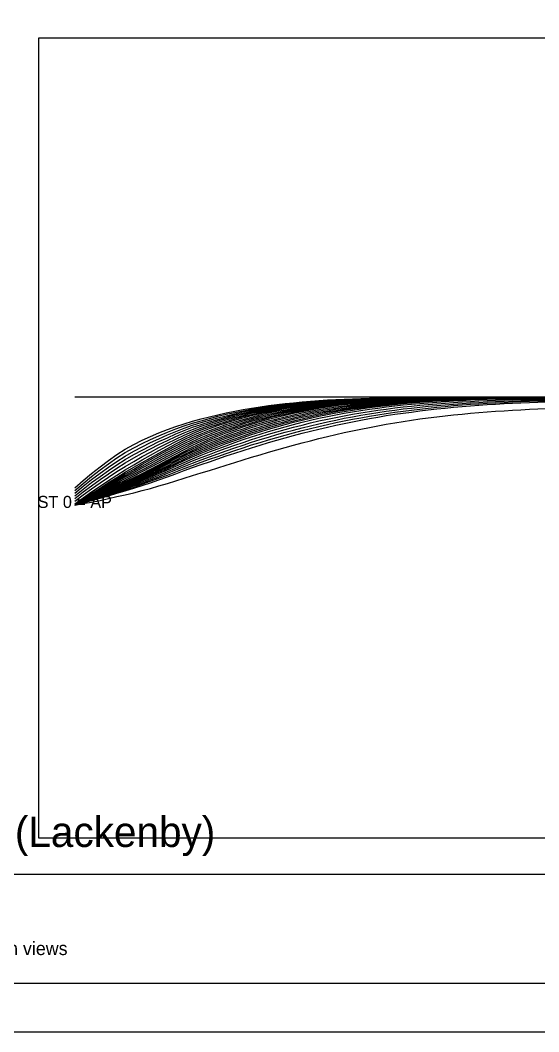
# Model space of a CAD drawing. Header units: metres. Extents: x -42 to 420, y 0 to 297.
# Drawn here: x 153 to 238.6, y 0 to 167 of the extents above; entities that cross this region are included whole.
import ezdxf
from ezdxf.enums import TextEntityAlignment as Align

# ---------------------------------------------------------------- set-up
doc = ezdxf.new("R2010")
doc.units = ezdxf.units.M
for name, color, linetype in [('DECK', 7, 'Continuous'), ('FRAME', 7, 'Continuous'), ('LABELS', 7, 'Continuous'), ('WATERLINES', 7, 'Continuous')]:
    doc.layers.add(name, color=color, linetype=linetype)

msp = doc.modelspace()

# ---------------------------------------------------------------- linework, layer by layer
at = {"layer": 'DECK'}
msp.add_line((162, 104.79), (384.22, 104.79), dxfattribs=at)
at = {"layer": 'FRAME'}
msp.add_line((8, 26), (412, 26), dxfattribs=at)
for points in [[(0, 0), (420, 0), (420, 297), (0, 297)], [(8, 8), (412, 8), (412, 289), (8, 289)], [(156, 32), (408, 32), (408, 164), (156, 164)]]:
    msp.add_lwpolyline(points, close=True, dxfattribs=at)
at = {"layer": 'WATERLINES'}
for points in [[(162, 86.93), (163.39, 87.56), (164.78, 88.2), (166.17, 88.85), (167.56, 89.5), (168.94, 90.16), (170.33, 90.82), (171.72, 91.49), (173.11, 92.16), (174.5, 92.86), (175.89, 93.59), (177.28, 94.33), (178.67, 95.07), (180.06, 95.8), (181.44, 96.5), (182.83, 97.16), (184.22, 97.75), (185.61, 98.3), (187, 98.84), (188.39, 99.35), (189.78, 99.84), (191.17, 100.3), (192.56, 100.73), (193.94, 101.12), (195.33, 101.47), (196.72, 101.8), (198.11, 102.1), (199.5, 102.4), (200.89, 102.67), (202.28, 102.92), (203.67, 103.15), (205.06, 103.35), (206.44, 103.52), (207.83, 103.67), (209.22, 103.82), (210.61, 103.95), (212, 104.07), (213.39, 104.18), (214.78, 104.28), (216.17, 104.36), (217.56, 104.42), (218.94, 104.48), (220.33, 104.53), (221.72, 104.58), (223.11, 104.62), (224.5, 104.66), (225.89, 104.69), (227.28, 104.71), (228.67, 104.73), (230.06, 104.74), (231.44, 104.75), (232.83, 104.76), (234.22, 104.77), (235.61, 104.78), (237, 104.78), (238.39, 104.78), (239.78, 104.79)], [(162, 86.93), (163.39, 87.62), (164.78, 88.31), (166.17, 89), (167.56, 89.69), (168.94, 90.38), (170.33, 91.07), (171.72, 91.77), (173.11, 92.46), (174.5, 93.18), (175.89, 93.91), (177.28, 94.66), (178.67, 95.41), (180.06, 96.13), (181.44, 96.82), (182.83, 97.47), (184.22, 98.05), (185.61, 98.59), (187, 99.12), (188.39, 99.62), (189.78, 100.09), (191.17, 100.54), (192.56, 100.95), (193.94, 101.32), (195.33, 101.66), (196.72, 101.97), (198.11, 102.27), (199.5, 102.55), (200.89, 102.81), (202.28, 103.04), (203.67, 103.26), (205.06, 103.45), (206.44, 103.61), (207.83, 103.76), (209.22, 103.89), (210.61, 104.02), (212, 104.13), (213.39, 104.23), (214.78, 104.32), (216.17, 104.4), (217.56, 104.46), (218.94, 104.51), (220.33, 104.56), (221.72, 104.6), (223.11, 104.64), (224.5, 104.67), (225.89, 104.7), (227.28, 104.72), (228.67, 104.74), (230.06, 104.75), (231.44, 104.76), (232.83, 104.76), (234.22, 104.77), (235.61, 104.78), (237, 104.78), (238.39, 104.78), (239.78, 104.79)], [(162, 86.93), (163.39, 87.67), (164.78, 88.41), (166.17, 89.15), (167.56, 89.88), (168.94, 90.6), (170.33, 91.33), (171.72, 92.05), (173.11, 92.76), (174.5, 93.49), (175.89, 94.24), (177.28, 94.99), (178.67, 95.74), (180.06, 96.46), (181.44, 97.14), (182.83, 97.78), (184.22, 98.36), (185.61, 98.88), (187, 99.39), (188.39, 99.88), (189.78, 100.34), (191.17, 100.77), (192.56, 101.17), (193.94, 101.53), (195.33, 101.85), (196.72, 102.15), (198.11, 102.43), (199.5, 102.7), (200.89, 102.94), (202.28, 103.17), (203.67, 103.37), (205.06, 103.55), (206.44, 103.71), (207.83, 103.84), (209.22, 103.97), (210.61, 104.08), (212, 104.19), (213.39, 104.29), (214.78, 104.37), (216.17, 104.44), (217.56, 104.5), (218.94, 104.54), (220.33, 104.58), (221.72, 104.62), (223.11, 104.66), (224.5, 104.69), (225.89, 104.71), (227.28, 104.73), (228.67, 104.74), (230.06, 104.75), (231.44, 104.76), (232.83, 104.77), (234.22, 104.77), (235.61, 104.78), (237, 104.78), (238.39, 104.78), (239.78, 104.79)], [(162, 86.93), (163.39, 87.73), (164.78, 88.51), (166.17, 89.29), (167.56, 90.07), (168.94, 90.83), (170.33, 91.58), (171.72, 92.33), (173.11, 93.06), (174.5, 93.81), (175.89, 94.56), (177.28, 95.32), (178.67, 96.07), (180.06, 96.78), (181.44, 97.46), (182.83, 98.09), (184.22, 98.66), (185.61, 99.18), (187, 99.67), (188.39, 100.14), (189.78, 100.59), (191.17, 101), (192.56, 101.39), (193.94, 101.74), (195.33, 102.04), (196.72, 102.33), (198.11, 102.59), (199.5, 102.85), (200.89, 103.08), (202.28, 103.29), (203.67, 103.49), (205.06, 103.66), (206.44, 103.8), (207.83, 103.92), (209.22, 104.04), (210.61, 104.15), (212, 104.25), (213.39, 104.34), (214.78, 104.42), (216.17, 104.48), (217.56, 104.53), (218.94, 104.57), (220.33, 104.61), (221.72, 104.65), (223.11, 104.68), (224.5, 104.71), (225.89, 104.73), (227.28, 104.74), (228.67, 104.75), (230.06, 104.76), (231.44, 104.77), (232.83, 104.77), (234.22, 104.78), (235.61, 104.78), (237, 104.78), (238.39, 104.79), (239.78, 104.79)], [(162, 86.93), (163.39, 87.78), (164.78, 88.62), (166.17, 89.44), (167.56, 90.26), (168.94, 91.05), (170.33, 91.84), (171.72, 92.61), (173.11, 93.37), (174.5, 94.12), (175.89, 94.89), (177.28, 95.65), (178.67, 96.39), (180.06, 97.11), (181.44, 97.79), (182.83, 98.41), (184.22, 98.96), (185.61, 99.47), (187, 99.95), (188.39, 100.41), (189.78, 100.84), (191.17, 101.24), (192.56, 101.61), (193.94, 101.94), (195.33, 102.24), (196.72, 102.5), (198.11, 102.76), (199.5, 103), (200.89, 103.22), (202.28, 103.42), (203.67, 103.6), (205.06, 103.76), (206.44, 103.89), (207.83, 104.01), (209.22, 104.12), (210.61, 104.22), (212, 104.31), (213.39, 104.39), (214.78, 104.46), (216.17, 104.52), (217.56, 104.57), (218.94, 104.6), (220.33, 104.64), (221.72, 104.67), (223.11, 104.7), (224.5, 104.72), (225.89, 104.74), (227.28, 104.75), (228.67, 104.76), (230.06, 104.77), (231.44, 104.77), (232.83, 104.78), (234.22, 104.78), (235.61, 104.78), (237, 104.78), (238.39, 104.79), (239.78, 104.79)], [(162, 86.93), (163.39, 87.83), (164.78, 88.72), (166.17, 89.59), (167.56, 90.45), (168.94, 91.28), (170.33, 92.1), (171.72, 92.89), (173.11, 93.67), (174.5, 94.44), (175.89, 95.21), (177.28, 95.98), (178.67, 96.72), (180.06, 97.44), (181.44, 98.11), (182.83, 98.72), (184.22, 99.26), (185.61, 99.76), (187, 100.23), (188.39, 100.67), (189.78, 101.09), (191.17, 101.47), (192.56, 101.83), (193.94, 102.15), (195.33, 102.43), (196.72, 102.68), (198.11, 102.92), (199.5, 103.15), (200.89, 103.36), (202.28, 103.55), (203.67, 103.71), (205.06, 103.86), (206.44, 103.98), (207.83, 104.09), (209.22, 104.19), (210.61, 104.29), (212, 104.37), (213.39, 104.45), (214.78, 104.51), (216.17, 104.56), (217.56, 104.6), (218.94, 104.64), (220.33, 104.67), (221.72, 104.69), (223.11, 104.72), (224.5, 104.74), (225.89, 104.75), (227.28, 104.77), (228.67, 104.77), (230.06, 104.77), (231.44, 104.78), (232.83, 104.78), (234.22, 104.78), (235.61, 104.78), (237, 104.78), (238.39, 104.79), (239.78, 104.79)], [(162, 86.93), (163.39, 87.89), (164.78, 88.83), (166.17, 89.74), (167.56, 90.64), (168.94, 91.51), (170.33, 92.35), (171.72, 93.17), (173.11, 93.97), (174.5, 94.75), (175.89, 95.53), (177.28, 96.3), (178.67, 97.05), (180.06, 97.76), (181.44, 98.43), (182.83, 99.03), (184.22, 99.56), (185.61, 100.05), (187, 100.5), (188.39, 100.94), (189.78, 101.34), (191.17, 101.71), (192.56, 102.05), (193.94, 102.35), (195.33, 102.62), (196.72, 102.86), (198.11, 103.08), (199.5, 103.3), (200.89, 103.49), (202.28, 103.67), (203.67, 103.83), (205.06, 103.96), (206.44, 104.08), (207.83, 104.18), (209.22, 104.27), (210.61, 104.35), (212, 104.43), (213.39, 104.5), (214.78, 104.56), (216.17, 104.6), (217.56, 104.64), (218.94, 104.67), (220.33, 104.69), (221.72, 104.72), (223.11, 104.74), (224.5, 104.75), (225.89, 104.77), (227.28, 104.78), (228.67, 104.78), (230.06, 104.78), (231.44, 104.78), (232.83, 104.78), (234.22, 104.78), (235.61, 104.79), (237, 104.79), (238.39, 104.79), (239.78, 104.79)], [(162, 87.15), (163.39, 88.15), (164.78, 89.13), (166.17, 90.08), (167.56, 91.01), (168.94, 91.9), (170.33, 92.76), (171.72, 93.59), (173.11, 94.39), (174.5, 95.17), (175.89, 95.94), (177.28, 96.7), (178.67, 97.43), (180.06, 98.12), (181.44, 98.76), (182.83, 99.34), (184.22, 99.86), (185.61, 100.32), (187, 100.76), (188.39, 101.17), (189.78, 101.56), (191.17, 101.91), (192.56, 102.24), (193.94, 102.52), (195.33, 102.78), (196.72, 103), (198.11, 103.22), (199.5, 103.42), (200.89, 103.6), (202.28, 103.77), (203.67, 103.92), (205.06, 104.04), (206.44, 104.15), (207.83, 104.24), (209.22, 104.32), (210.61, 104.4), (212, 104.47), (213.39, 104.54), (214.78, 104.59), (216.17, 104.63), (217.56, 104.66), (218.94, 104.69), (220.33, 104.71), (221.72, 104.73), (223.11, 104.75), (224.5, 104.76), (225.89, 104.78), (227.28, 104.78), (228.67, 104.79), (230.06, 104.79), (231.44, 104.79), (232.83, 104.79), (234.22, 104.79), (235.61, 104.79), (237, 104.79), (238.39, 104.79), (239.78, 104.79)], [(162, 87.59), (163.39, 88.63), (164.78, 89.63), (166.17, 90.61), (167.56, 91.55), (168.94, 92.46), (170.33, 93.32), (171.72, 94.15), (173.11, 94.93), (174.5, 95.69), (175.89, 96.43), (177.28, 97.15), (178.67, 97.84), (180.06, 98.49), (181.44, 99.1), (182.83, 99.65), (184.22, 100.13), (185.61, 100.57), (187, 100.99), (188.39, 101.38), (189.78, 101.75), (191.17, 102.09), (192.56, 102.39), (193.94, 102.66), (195.33, 102.9), (196.72, 103.12), (198.11, 103.32), (199.5, 103.51), (200.89, 103.68), (202.28, 103.84), (203.67, 103.98), (205.06, 104.1), (206.44, 104.2), (207.83, 104.28), (209.22, 104.36), (210.61, 104.43), (212, 104.5), (213.39, 104.56), (214.78, 104.61), (216.17, 104.65), (217.56, 104.67), (218.94, 104.7), (220.33, 104.72), (221.72, 104.74), (223.11, 104.75), (224.5, 104.77), (225.89, 104.78), (227.28, 104.78), (228.67, 104.79), (230.06, 104.79), (231.44, 104.79), (232.83, 104.79), (234.22, 104.79), (235.61, 104.79), (237, 104.79), (238.39, 104.79), (239.78, 104.79)], [(162, 88.03), (163.39, 89.1), (164.78, 90.14), (166.17, 91.14), (167.56, 92.1), (168.94, 93.02), (170.33, 93.89), (171.72, 94.71), (173.11, 95.48), (174.5, 96.21), (175.89, 96.92), (177.28, 97.61), (178.67, 98.26), (180.06, 98.87), (181.44, 99.44), (182.83, 99.95), (184.22, 100.41), (185.61, 100.83), (187, 101.22), (188.39, 101.6), (189.78, 101.94), (191.17, 102.26), (192.56, 102.55), (193.94, 102.8), (195.33, 103.03), (196.72, 103.23), (198.11, 103.42), (199.5, 103.6), (200.89, 103.76), (202.28, 103.91), (203.67, 104.04), (205.06, 104.15), (206.44, 104.24), (207.83, 104.32), (209.22, 104.4), (210.61, 104.46), (212, 104.52), (213.39, 104.58), (214.78, 104.62), (216.17, 104.66), (217.56, 104.68), (218.94, 104.7), (220.33, 104.72), (221.72, 104.74), (223.11, 104.76), (224.5, 104.77), (225.89, 104.78), (227.28, 104.78), (228.67, 104.79), (230.06, 104.79), (231.44, 104.79), (232.83, 104.79), (234.22, 104.79), (235.61, 104.79), (237, 104.79), (238.39, 104.79), (239.78, 104.79)], [(162, 88.47), (163.39, 89.57), (164.78, 90.64), (166.17, 91.67), (167.56, 92.65), (168.94, 93.58), (170.33, 94.45), (171.72, 95.27), (173.11, 96.02), (174.5, 96.73), (175.89, 97.41), (177.28, 98.06), (178.67, 98.68), (180.06, 99.25), (181.44, 99.78), (182.83, 100.26), (184.22, 100.69), (185.61, 101.08), (187, 101.46), (188.39, 101.81), (189.78, 102.13), (191.17, 102.43), (192.56, 102.7), (193.94, 102.94), (195.33, 103.16), (196.72, 103.35), (198.11, 103.52), (199.5, 103.69), (200.89, 103.84), (202.28, 103.98), (203.67, 104.1), (205.06, 104.21), (206.44, 104.29), (207.83, 104.37), (209.22, 104.43), (210.61, 104.49), (212, 104.55), (213.39, 104.6), (214.78, 104.64), (216.17, 104.67), (217.56, 104.7), (218.94, 104.71), (220.33, 104.73), (221.72, 104.75), (223.11, 104.76), (224.5, 104.77), (225.89, 104.78), (227.28, 104.78), (228.67, 104.79), (230.06, 104.79), (231.44, 104.79), (232.83, 104.79), (234.22, 104.79), (235.61, 104.79), (237, 104.79), (238.39, 104.79), (239.78, 104.79)], [(162, 88.91), (163.39, 90.05), (164.78, 91.15), (166.17, 92.2), (167.56, 93.2), (168.94, 94.14), (170.33, 95.02), (171.72, 95.83), (173.11, 96.57), (174.5, 97.25), (175.89, 97.9), (177.28, 98.51), (178.67, 99.09), (180.06, 99.62), (181.44, 100.12), (182.83, 100.57), (184.22, 100.97), (185.61, 101.34), (187, 101.69), (188.39, 102.02), (189.78, 102.32), (191.17, 102.6), (192.56, 102.86), (193.94, 103.09), (195.33, 103.28), (196.72, 103.46), (198.11, 103.63), (199.5, 103.78), (200.89, 103.93), (202.28, 104.05), (203.67, 104.17), (205.06, 104.26), (206.44, 104.34), (207.83, 104.41), (209.22, 104.47), (210.61, 104.53), (212, 104.58), (213.39, 104.62), (214.78, 104.66), (216.17, 104.69), (217.56, 104.71), (218.94, 104.72), (220.33, 104.74), (221.72, 104.75), (223.11, 104.76), (224.5, 104.77), (225.89, 104.78), (227.28, 104.78), (228.67, 104.79), (230.06, 104.79), (231.44, 104.79), (232.83, 104.79), (234.22, 104.79), (235.61, 104.79), (237, 104.79), (238.39, 104.79), (239.78, 104.79)], [(162, 89.35), (163.39, 90.52), (164.78, 91.65), (166.17, 92.73), (167.56, 93.75), (168.94, 94.71), (170.33, 95.59), (171.72, 96.39), (173.11, 97.11), (174.5, 97.77), (175.89, 98.38), (177.28, 98.96), (178.67, 99.5), (180.06, 100), (181.44, 100.46), (182.83, 100.87), (184.22, 101.25), (185.61, 101.59), (187, 101.92), (188.39, 102.23), (189.78, 102.52), (191.17, 102.78), (192.56, 103.01), (193.94, 103.23), (195.33, 103.41), (196.72, 103.57), (198.11, 103.73), (199.5, 103.87), (200.89, 104.01), (202.28, 104.13), (203.67, 104.23), (205.06, 104.32), (206.44, 104.39), (207.83, 104.45), (209.22, 104.5), (210.61, 104.56), (212, 104.6), (213.39, 104.64), (214.78, 104.67), (216.17, 104.7), (217.56, 104.72), (218.94, 104.73), (220.33, 104.74), (221.72, 104.76), (223.11, 104.77), (224.5, 104.77), (225.89, 104.78), (227.28, 104.78), (228.67, 104.79), (230.06, 104.79), (231.44, 104.79), (232.83, 104.79), (234.22, 104.79), (235.61, 104.79), (237, 104.79), (238.39, 104.79), (239.78, 104.79)], [(162, 89.79), (163.39, 91), (164.78, 92.16), (166.17, 93.27), (167.56, 94.31), (168.94, 95.27), (170.33, 96.16), (171.72, 96.96), (173.11, 97.66), (174.5, 98.28), (175.89, 98.87), (177.28, 99.41), (178.67, 99.91), (180.06, 100.37), (181.44, 100.79), (182.83, 101.18), (184.22, 101.53), (185.61, 101.85), (187, 102.15), (188.39, 102.44), (189.78, 102.71), (191.17, 102.95), (192.56, 103.17), (193.94, 103.37), (195.33, 103.54), (196.72, 103.69), (198.11, 103.83), (199.5, 103.96), (200.89, 104.09), (202.28, 104.2), (203.67, 104.29), (205.06, 104.37), (206.44, 104.44), (207.83, 104.49), (209.22, 104.54), (210.61, 104.59), (212, 104.63), (213.39, 104.66), (214.78, 104.69), (216.17, 104.71), (217.56, 104.73), (218.94, 104.74), (220.33, 104.75), (221.72, 104.76), (223.11, 104.77), (224.5, 104.78), (225.89, 104.78), (227.28, 104.78), (228.67, 104.79), (230.06, 104.79), (231.44, 104.79), (232.83, 104.79), (234.22, 104.79), (235.61, 104.79), (237, 104.79), (238.39, 104.79), (239.78, 104.79)], [(162, 86.93), (163.39, 87.54), (164.78, 88.16), (166.17, 88.78), (167.56, 89.41), (168.94, 90.05), (170.33, 90.69), (171.72, 91.34), (173.11, 92), (174.5, 92.67), (175.89, 93.38), (177.28, 94.11), (178.67, 94.83), (180.06, 95.55), (181.44, 96.23), (182.83, 96.88), (184.22, 97.47), (185.61, 98.01), (187, 98.55), (188.39, 99.06), (189.78, 99.55), (191.17, 100.01), (192.56, 100.45), (193.94, 100.84), (195.33, 101.2), (196.72, 101.53), (198.11, 101.85), (199.5, 102.15), (200.89, 102.44), (202.28, 102.7), (203.67, 102.94), (205.06, 103.15), (206.44, 103.33), (207.83, 103.5), (209.22, 103.65), (210.61, 103.8), (212, 103.93), (213.39, 104.05), (214.78, 104.16), (216.17, 104.25), (217.56, 104.32), (218.94, 104.39), (220.33, 104.45), (221.72, 104.5), (223.11, 104.55), (224.5, 104.6), (225.89, 104.63), (227.28, 104.66), (228.67, 104.69), (230.06, 104.7), (231.44, 104.72), (232.83, 104.74), (234.22, 104.75), (235.61, 104.76), (237, 104.77), (238.39, 104.78), (239.78, 104.78)], [(162, 86.93), (163.39, 87.49), (164.78, 88.07), (166.17, 88.65), (167.56, 89.24), (168.94, 89.83), (170.33, 90.44), (171.72, 91.05), (173.11, 91.67), (174.5, 92.31), (175.89, 92.98), (177.28, 93.67), (178.67, 94.36), (180.06, 95.04), (181.44, 95.7), (182.83, 96.32), (184.22, 96.9), (185.61, 97.44), (187, 97.97), (188.39, 98.48), (189.78, 98.97), (191.17, 99.44), (192.56, 99.88), (193.94, 100.29), (195.33, 100.66), (196.72, 101.01), (198.11, 101.35), (199.5, 101.67), (200.89, 101.98), (202.28, 102.26), (203.67, 102.52), (205.06, 102.75), (206.44, 102.96), (207.83, 103.15), (209.22, 103.33), (210.61, 103.49), (212, 103.65), (213.39, 103.79), (214.78, 103.92), (216.17, 104.03), (217.56, 104.12), (218.94, 104.2), (220.33, 104.28), (221.72, 104.35), (223.11, 104.42), (224.5, 104.48), (225.89, 104.53), (227.28, 104.57), (228.67, 104.61), (230.06, 104.64), (231.44, 104.66), (232.83, 104.69), (234.22, 104.71), (235.61, 104.73), (237, 104.75), (238.39, 104.76), (239.78, 104.77)], [(162, 86.93), (163.39, 87.52), (164.78, 88.11), (166.17, 88.72), (167.56, 89.33), (168.94, 89.94), (170.33, 90.57), (171.72, 91.2), (173.11, 91.83), (174.5, 92.49), (175.89, 93.18), (177.28, 93.89), (178.67, 94.6), (180.06, 95.29), (181.44, 95.97), (182.83, 96.6), (184.22, 97.18), (185.61, 97.73), (187, 98.26), (188.39, 98.77), (189.78, 99.26), (191.17, 99.73), (192.56, 100.16), (193.94, 100.57), (195.33, 100.93), (196.72, 101.27), (198.11, 101.6), (199.5, 101.91), (200.89, 102.21), (202.28, 102.48), (203.67, 102.73), (205.06, 102.95), (206.44, 103.15), (207.83, 103.32), (209.22, 103.49), (210.61, 103.65), (212, 103.79), (213.39, 103.92), (214.78, 104.04), (216.17, 104.14), (217.56, 104.22), (218.94, 104.3), (220.33, 104.37), (221.72, 104.43), (223.11, 104.49), (224.5, 104.54), (225.89, 104.58), (227.28, 104.62), (228.67, 104.65), (230.06, 104.67), (231.44, 104.69), (232.83, 104.71), (234.22, 104.73), (235.61, 104.75), (237, 104.76), (238.39, 104.77), (239.78, 104.77)], [(162, 86.93), (163.39, 87.47), (164.78, 88.02), (166.17, 88.58), (167.56, 89.15), (168.94, 89.73), (170.33, 90.31), (171.72, 90.9), (173.11, 91.5), (174.5, 92.12), (175.89, 92.77), (177.28, 93.44), (178.67, 94.12), (180.06, 94.78), (181.44, 95.43), (182.83, 96.04), (184.22, 96.61), (185.61, 97.15), (187, 97.68), (188.39, 98.19), (189.78, 98.68), (191.17, 99.15), (192.56, 99.6), (193.94, 100.01), (195.33, 100.39), (196.72, 100.75), (198.11, 101.1), (199.5, 101.43), (200.89, 101.74), (202.28, 102.04), (203.67, 102.31), (205.06, 102.55), (206.44, 102.77), (207.83, 102.97), (209.22, 103.16), (210.61, 103.34), (212, 103.51), (213.39, 103.66), (214.78, 103.8), (216.17, 103.92), (217.56, 104.02), (218.94, 104.11), (220.33, 104.2), (221.72, 104.28), (223.11, 104.35), (224.5, 104.42), (225.89, 104.48), (227.28, 104.53), (228.67, 104.57), (230.06, 104.6), (231.44, 104.64), (232.83, 104.67), (234.22, 104.69), (235.61, 104.72), (237, 104.74), (238.39, 104.75), (239.78, 104.76)], [(162, 86.93), (163.39, 87.42), (164.78, 87.93), (166.17, 88.45), (167.56, 88.97), (168.94, 89.51), (170.33, 90.05), (171.72, 90.61), (173.11, 91.17), (174.5, 91.76), (175.89, 92.37), (177.28, 93), (178.67, 93.64), (180.06, 94.27), (181.44, 94.89), (182.83, 95.49), (184.22, 96.05), (185.61, 96.58), (187, 97.1), (188.39, 97.61), (189.78, 98.1), (191.17, 98.58), (192.56, 99.03), (193.94, 99.46), (195.33, 99.86), (196.72, 100.23), (198.11, 100.6), (199.5, 100.95), (200.89, 101.28), (202.28, 101.6), (203.67, 101.89), (205.06, 102.16), (206.44, 102.4), (207.83, 102.62), (209.22, 102.84), (210.61, 103.04), (212, 103.22), (213.39, 103.4), (214.78, 103.55), (216.17, 103.7), (217.56, 103.82), (218.94, 103.93), (220.33, 104.03), (221.72, 104.13), (223.11, 104.22), (224.5, 104.3), (225.89, 104.37), (227.28, 104.44), (228.67, 104.49), (230.06, 104.53), (231.44, 104.58), (232.83, 104.62), (234.22, 104.66), (235.61, 104.69), (237, 104.71), (238.39, 104.73), (239.78, 104.75)], [(162, 86.93), (163.39, 87.45), (164.78, 87.98), (166.17, 88.51), (167.56, 89.06), (168.94, 89.62), (170.33, 90.18), (171.72, 90.75), (173.11, 91.34), (174.5, 91.94), (175.89, 92.57), (177.28, 93.22), (178.67, 93.88), (180.06, 94.53), (181.44, 95.16), (182.83, 95.77), (184.22, 96.33), (185.61, 96.86), (187, 97.39), (188.39, 97.9), (189.78, 98.39), (191.17, 98.87), (192.56, 99.31), (193.94, 99.73), (195.33, 100.12), (196.72, 100.49), (198.11, 100.85), (199.5, 101.19), (200.89, 101.51), (202.28, 101.82), (203.67, 102.1), (205.06, 102.36), (206.44, 102.59), (207.83, 102.8), (209.22, 103), (210.61, 103.19), (212, 103.36), (213.39, 103.53), (214.78, 103.67), (216.17, 103.81), (217.56, 103.92), (218.94, 104.02), (220.33, 104.12), (221.72, 104.21), (223.11, 104.29), (224.5, 104.36), (225.89, 104.43), (227.28, 104.48), (228.67, 104.53), (230.06, 104.57), (231.44, 104.61), (232.83, 104.64), (234.22, 104.67), (235.61, 104.7), (237, 104.72), (238.39, 104.74), (239.78, 104.75)], [(162, 86.93), (163.39, 87.4), (164.78, 87.88), (166.17, 88.37), (167.56, 88.88), (168.94, 89.39), (170.33, 89.91), (171.72, 90.44), (173.11, 90.99), (174.5, 91.55), (175.89, 92.14), (177.28, 92.75), (178.67, 93.36), (180.06, 93.98), (181.44, 94.58), (182.83, 95.16), (184.22, 95.7), (185.61, 96.23), (187, 96.74), (188.39, 97.25), (189.78, 97.74), (191.17, 98.21), (192.56, 98.66), (193.94, 99.09), (195.33, 99.49), (196.72, 99.87), (198.11, 100.24), (199.5, 100.6), (200.89, 100.94), (202.28, 101.26), (203.67, 101.57), (205.06, 101.84), (206.44, 102.1), (207.83, 102.33), (209.22, 102.55), (210.61, 102.77), (212, 102.96), (213.39, 103.15), (214.78, 103.32), (216.17, 103.47), (217.56, 103.61), (218.94, 103.73), (220.33, 103.84), (221.72, 103.95), (223.11, 104.05), (224.5, 104.14), (225.89, 104.22), (227.28, 104.29), (228.67, 104.35), (230.06, 104.41), (231.44, 104.46), (232.83, 104.5), (234.22, 104.55), (235.61, 104.58), (237, 104.62), (238.39, 104.64), (239.78, 104.66)], [(162, 86.93), (163.39, 87.37), (164.78, 87.83), (166.17, 88.3), (167.56, 88.78), (168.94, 89.26), (170.33, 89.76), (171.72, 90.27), (173.11, 90.78), (174.5, 91.32), (175.89, 91.88), (177.28, 92.46), (178.67, 93.05), (180.06, 93.64), (181.44, 94.22), (182.83, 94.77), (184.22, 95.3), (185.61, 95.81), (187, 96.32), (188.39, 96.81), (189.78, 97.29), (191.17, 97.76), (192.56, 98.21), (193.94, 98.63), (195.33, 99.03), (196.72, 99.41), (198.11, 99.79), (199.5, 100.15), (200.89, 100.49), (202.28, 100.82), (203.67, 101.13), (205.06, 101.41), (206.44, 101.68), (207.83, 101.92), (209.22, 102.16), (210.61, 102.38), (212, 102.59), (213.39, 102.79), (214.78, 102.97), (216.17, 103.13), (217.56, 103.28), (218.94, 103.41), (220.33, 103.54), (221.72, 103.66), (223.11, 103.77), (224.5, 103.88), (225.89, 103.97), (227.28, 104.05), (228.67, 104.12), (230.06, 104.18), (231.44, 104.24), (232.83, 104.3), (234.22, 104.35), (235.61, 104.4), (237, 104.43), (238.39, 104.47), (239.78, 104.49)], [(162, 86.93), (163.39, 87.35), (164.78, 87.78), (166.17, 88.22), (167.56, 88.67), (168.94, 89.13), (170.33, 89.61), (171.72, 90.09), (173.11, 90.58), (174.5, 91.09), (175.89, 91.62), (177.28, 92.18), (178.67, 92.74), (180.06, 93.3), (181.44, 93.85), (182.83, 94.39), (184.22, 94.9), (185.61, 95.4), (187, 95.89), (188.39, 96.37), (189.78, 96.85), (191.17, 97.31), (192.56, 97.75), (193.94, 98.17), (195.33, 98.57), (196.72, 98.96), (198.11, 99.33), (199.5, 99.69), (200.89, 100.04), (202.28, 100.37), (203.67, 100.69), (205.06, 100.98), (206.44, 101.26), (207.83, 101.51), (209.22, 101.76), (210.61, 101.99), (212, 102.21), (213.39, 102.42), (214.78, 102.62), (216.17, 102.8), (217.56, 102.96), (218.94, 103.1), (220.33, 103.24), (221.72, 103.38), (223.11, 103.5), (224.5, 103.61), (225.89, 103.72), (227.28, 103.81), (228.67, 103.89), (230.06, 103.96), (231.44, 104.03), (232.83, 104.1), (234.22, 104.15), (235.61, 104.21), (237, 104.25), (238.39, 104.29), (239.78, 104.32)], [(162, 86.93), (163.39, 87.32), (164.78, 87.73), (166.17, 88.14), (167.56, 88.57), (168.94, 89.01), (170.33, 89.45), (171.72, 89.91), (173.11, 90.37), (174.5, 90.86), (175.89, 91.37), (177.28, 91.89), (178.67, 92.43), (180.06, 92.96), (181.44, 93.49), (182.83, 94.01), (184.22, 94.5), (185.61, 94.98), (187, 95.46), (188.39, 95.94), (189.78, 96.4), (191.17, 96.86), (192.56, 97.29), (193.94, 97.71), (195.33, 98.11), (196.72, 98.5), (198.11, 98.87), (199.5, 99.24), (200.89, 99.59), (202.28, 99.93), (203.67, 100.25), (205.06, 100.55), (206.44, 100.84), (207.83, 101.1), (209.22, 101.36), (210.61, 101.61), (212, 101.84), (213.39, 102.06), (214.78, 102.27), (216.17, 102.46), (217.56, 102.63), (218.94, 102.79), (220.33, 102.94), (221.72, 103.09), (223.11, 103.22), (224.5, 103.35), (225.89, 103.47), (227.28, 103.57), (228.67, 103.66), (230.06, 103.74), (231.44, 103.82), (232.83, 103.89), (234.22, 103.96), (235.61, 104.02), (237, 104.07), (238.39, 104.12), (239.78, 104.16)], [(162, 86.93), (163.39, 87.3), (164.78, 87.68), (166.17, 88.07), (167.56, 88.47), (168.94, 88.88), (170.33, 89.3), (171.72, 89.73), (173.11, 90.17), (174.5, 90.63), (175.89, 91.11), (177.28, 91.61), (178.67, 92.11), (180.06, 92.62), (181.44, 93.13), (182.83, 93.62), (184.22, 94.1), (185.61, 94.57), (187, 95.04), (188.39, 95.5), (189.78, 95.96), (191.17, 96.4), (192.56, 96.84), (193.94, 97.26), (195.33, 97.66), (196.72, 98.04), (198.11, 98.42), (199.5, 98.79), (200.89, 99.14), (202.28, 99.49), (203.67, 99.81), (205.06, 100.12), (206.44, 100.42), (207.83, 100.69), (209.22, 100.96), (210.61, 101.22), (212, 101.46), (213.39, 101.7), (214.78, 101.92), (216.17, 102.12), (217.56, 102.3), (218.94, 102.48), (220.33, 102.64), (221.72, 102.8), (223.11, 102.95), (224.5, 103.09), (225.89, 103.21), (227.28, 103.33), (228.67, 103.43), (230.06, 103.52), (231.44, 103.61), (232.83, 103.69), (234.22, 103.76), (235.61, 103.83), (237, 103.89), (238.39, 103.94), (239.78, 103.99)], [(162, 86.93), (163.39, 87.18), (164.78, 87.44), (166.17, 87.72), (167.56, 88.02), (168.94, 88.33), (170.33, 88.65), (171.72, 88.98), (173.11, 89.33), (174.5, 89.69), (175.89, 90.09), (177.28, 90.5), (178.67, 90.93), (180.06, 91.37), (181.44, 91.81), (182.83, 92.24), (184.22, 92.67), (185.61, 93.1), (187, 93.53), (188.39, 93.96), (189.78, 94.39), (191.17, 94.82), (192.56, 95.24), (193.94, 95.65), (195.33, 96.04), (196.72, 96.43), (198.11, 96.81), (199.5, 97.19), (200.89, 97.56), (202.28, 97.92), (203.67, 98.26), (205.06, 98.59), (206.44, 98.9), (207.83, 99.2), (209.22, 99.49), (210.61, 99.77), (212, 100.04), (213.39, 100.29), (214.78, 100.53), (216.17, 100.76), (217.56, 100.96), (218.94, 101.15), (220.33, 101.34), (221.72, 101.51), (223.11, 101.68), (224.5, 101.83), (225.89, 101.97), (227.28, 102.1), (228.67, 102.22), (230.06, 102.32), (231.44, 102.42), (232.83, 102.51), (234.22, 102.6), (235.61, 102.68), (237, 102.75), (238.39, 102.81), (239.78, 102.87)]]:
    msp.add_lwpolyline(points, dxfattribs=at)

# ---------------------------------------------------------------- texts
at = {"layer": 'LABELS'}
msp.add_text('ST 0 = AP', height=2, dxfattribs=at).set_placement((162, 85.86), align=Align.BOTTOM_CENTER)
for s, height, p in [('Series 60 parent transformed onto JBC targets (Lackenby)', 5, (12, 29)), ('OpenHull - all dimensions in metres, moulded surface; station 0 = AP, station 20 = FP; scales differ between views', 2.2, (12, 12))]:
    msp.add_text(s, height=height, dxfattribs=at).set_placement(p, align=Align.BOTTOM_LEFT)

doc.saveas('drawing.dxf')
